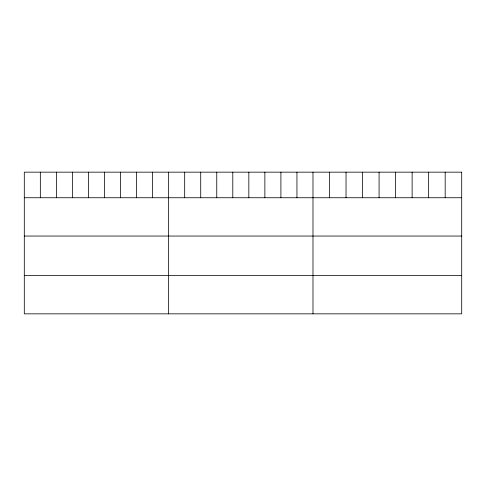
<?xml version="1.0" encoding="UTF-8"?>
<svg xmlns="http://www.w3.org/2000/svg" width="486" height="486" viewBox="0 0 486 486"><rect width="100%" height="100%" fill="white"/><g stroke="black" fill="none" stroke-linecap="round" stroke-linejoin="round"><path stroke-width="0.73" d="M24.3 197.741L461.7 197.741M24.3 236.05L461.7 236.05M24.3 275.526L461.7 275.526M445.176 172.159L445.176 197.741M428.652 172.159L428.652 197.741M412.128 172.159L412.128 197.741M395.604 172.159L395.604 197.741M379.08 172.159L379.08 197.741M362.556 172.159L362.556 197.741M346.032 172.159L346.032 197.741M329.508 172.159L329.508 197.741M312.984 172.159L312.984 313.841M296.946 172.159L296.946 197.741M280.908 172.159L280.908 197.741M264.87 172.159L264.87 197.741M248.832 172.159L248.832 197.741M232.794 172.159L232.794 197.741M216.756 172.159L216.756 197.741M200.718 172.159L200.718 197.741M184.68 172.159L184.68 197.741M168.642 172.159L168.642 313.841M152.604 172.159L152.604 197.741M136.566 172.159L136.566 197.741M120.528 172.159L120.528 197.741M104.49 172.159L104.49 197.741M88.452 172.159L88.452 197.741M72.414 172.159L72.414 197.741M56.376 172.159L56.376 197.741M40.338 172.159L40.338 197.741M461.7 172.159L24.3 172.159L24.3 313.841L461.7 313.841L461.7 172.159"/></g></svg>
